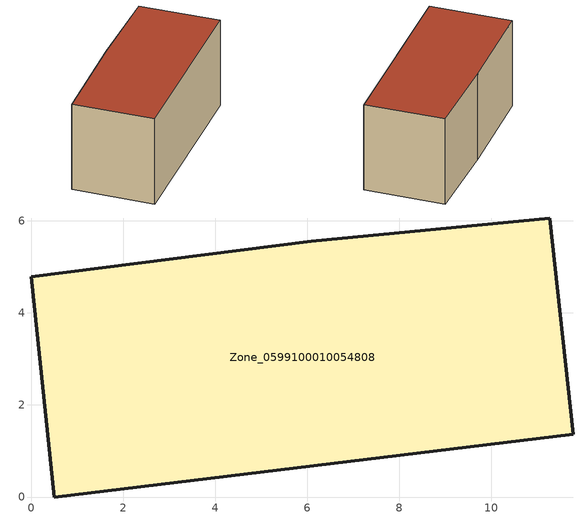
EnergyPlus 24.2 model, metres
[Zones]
Zone_0599100010054808
 floor ground (C_G): 11.78,1.36 0.5,0 0,4.78 6.08,5.56 11.27,6.06 z0.34
 wall outside (C_F): 0.5,0 11.78,1.36 11.27,6.06 6.08,5.56 0,4.78 0.5,0 z0.34:5.73
 roof outside (C_R): 11.78,1.36 11.27,6.06 6.08,5.56 0,4.78 0.5,0 z5.73
[BUILDING]
Pand.0599100010054808: North Axis=0; Terrain=City; Loads Convergence Tolerance Value=0.04; Temperature Convergence Tolerance Value=0.4; Solar Distribution=FullExterior; Maximum Number of Warmup Days=25; Minimum Number of Warmup Days=1
[Site:Location]
Rotterdam.The.Hague.AP_ZH_NLD Design_Conditions: Latitude=51.96; Longitude=4.45; Time Zone=1; Elevation=-4.5
[SITE:GROUNDTEMPERATURE:BUILDINGSURFACE]
18, 18, 18, 18, 18, 18, 18, 18, 18, 18, 18, 18
[MATERIAL] Thermal Absorptance=0.9; Solar Absorptance=0.7; Visible Absorptance=0.7
Name | Roughness | Thickness | Conductivity | Density | Specific Heat
G.TI.1946 | MediumSmooth | 0.15 | 1 | 540 | 1210
F.TI.1946 | Rough | 0.3 | 0.857143 | 1920 | 840
R.TI.1946 | MediumRough | 0.2 | 0.1 | 1500 | 1000
[CONSTRUCTION]
C_G: G.TI.1946
C_F: F.TI.1946
C_R: R.TI.1946
[ZONE]
Zone_0599100010054808: Type=1; Multiplier=1; Ceiling Height=Autocalculate; Volume=Autocalculate; Floor Area=autocalculate; Part of Total Floor Area=Yes
[ZONEINFILTRATION:DESIGNFLOWRATE]
Infil_Zone_0599100010054808: Zone or ZoneList or Space or SpaceList=Zone_0599100010054808; Schedule=AlwaysOn; Design Flow Rate Calculation Method=Flow/Area; Flow Rate per Floor Area=0.003; Constant Term Coefficient=1; Temperature Term Coefficient=0; Velocity Term Coefficient=0; Velocity Squared Term Coefficient=0
[HVACTEMPLATE:ZONE:IDEALLOADSAIRSYSTEM]
Zone_0599100010054808: Maximum Heating Supply Air Temperature=50; Minimum Cooling Supply Air Temperature=13; Maximum Heating Supply Air Humidity Ratio=0.0156; Minimum Cooling Supply Air Humidity Ratio=0.0077; Heating Limit=NoLimit; Cooling Limit=NoLimit; Dehumidification Control Type=ConstantSensibleHeatRatio; Cooling Sensible Heat Ratio=0.7; Dehumidification Setpoint=60; Humidification Control Type=None; Humidification Setpoint=30; Outdoor Air Method=None; Outdoor Air Flow Rate per Person=0.00944; Outdoor Air Flow Rate per Zone Floor Area=0; Outdoor Air Flow Rate per Zone=0; Demand Controlled Ventilation Type=None; Outdoor Air Economizer Type=NoEconomizer; Heat Recovery Type=None; Sensible Heat Recovery Effectiveness=0.7; Latent Heat Recovery Effectiveness=0.65
[ZONECONTROL:THERMOSTAT]
ThermostatControl_Zone_0599100010054808: Zone or ZoneList=Zone_0599100010054808; Control Type Schedule=DualSetpointControlType; Control 1=Thermostat_Zone_0599100010054808; Temperature Difference Between Cutout And Setpoint=0
[THERMOSTATSETPOINT:DUALSETPOINT]
Thermostat_Zone_0599100010054808: Heating Setpoint Temperature Schedule=HeatingSetpoint_Zone_0599100010054808; Cooling Setpoint Temperature Schedule=CoolingSetpoint_Zone_0599100010054808
[SCHEDULE:COMPACT]
HeatingSetpoint_Zone_0599100010054808: Through: 12/31, For: AllDays, Until: 24:00, 21
CoolingSetpoint_Zone_0599100010054808: Through: 12/31, For: AllDays, Until: 24:00, 24
DualSetpointControlType: Through: 12/31, For: AllDays, Until: 24:00, 4
AlwaysOn: Through: 12/31, For: AllDays, Until: 24:00, 1
